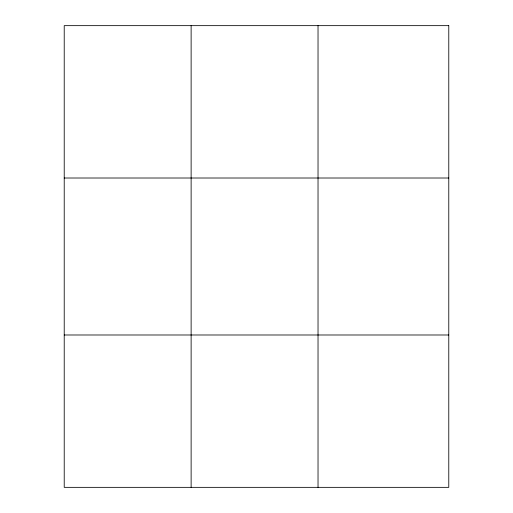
<?xml version="1.0" encoding="UTF-8"?>
<svg xmlns="http://www.w3.org/2000/svg" width="513" height="513" viewBox="0 0 513 513"><rect width="100%" height="100%" fill="white"/><g stroke="black" fill="none" stroke-linecap="round" stroke-linejoin="round"><path stroke-width="0.77" d="M191.125 487.35L191.125 25.65M318.028 487.35L318.028 25.65M64.221 178.011L448.779 178.011M64.221 334.989L448.779 334.989M448.779 25.65L448.779 487.35L64.221 487.35L64.221 25.65L448.779 25.65"/></g></svg>
